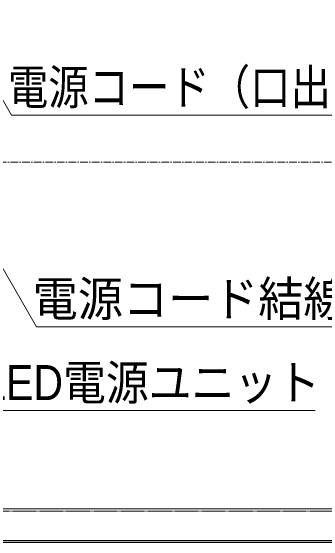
# Model space of a CAD drawing. Units: millimetres, scale not verified. Extents: x -4547 to 4547, y -2284 to 2284.
# Drawn here: x -3785.9 to -3538, y -1200 to -780.5 of the extents above; entities that cross this region are included whole.
import ezdxf
from ezdxf.enums import TextEntityAlignment as Align

# ---------------------------------------------------------------- set-up
doc = ezdxf.new("R2010")
doc.units = ezdxf.units.MM
doc.header["$LTSCALE"] = 20
doc.linetypes.add('USER1', pattern=[0.8, 0.5, -0.3])
doc.linetypes.add('USER3', pattern=[9.172222, 5.997222, -1.058333, 1.058333, -1.058333])
doc.layers.add('0-1_3一般', color=7, linetype='Continuous', lineweight=15)
doc.layers.add('0-6_2寸法-3', color=7, linetype='Continuous', lineweight=15)
doc.styles.add('ＭＳ Ｐゴシック', font='')
doc.styles.get('ＭＳ Ｐゴシック').set_extended_font_data('MS PGothic')

# ---------------------------------------------------------------- blocks, each defined once
blk = doc.blocks.new('グループ-33')
at = {"layer": '0-1_3一般', "linetype": 'USER3'}
blk.add_line((-16500, -18000), (-53500, -18000), dxfattribs=at)
at = {"layer": '0-1_3一般', "lineweight": 30}
blk.add_lwpolyline([(-53000, -12000), (-17000, -12000), (-17000, -24000), (-53000, -24000)], close=True, dxfattribs=at)
at = {"layer": '0-1_3一般'}
blk.add_lwpolyline([(-52970, -12030), (-17030, -12030), (-17030, -23970), (-52970, -23970)], close=True, dxfattribs=at)
at = {"layer": '0-1_3一般', "linetype": 'USER1'}
for points in [[(-52500, -12530), (-17500, -12530), (-17500, -23470), (-52500, -23470)], [(-52300, -23470), (-17700, -23470), (-17700, -23510), (-52300, -23510)]]:
    blk.add_lwpolyline(points, close=True, dxfattribs=at)

msp = doc.modelspace()

# ---------------------------------------------------------------- linework, layer by layer
at = {"layer": '0-6_2寸法-3'}
for points in [[(-3333.3, -863), (-3785.18, -863), (-3823.48, -796.66)], [(-3414.98, -1030), (-3765.57, -1030), (-3828.13, -921.65)], [(-3545.18, -1096.03), (-3804.76, -1096.03), (-3895.63, -938.65)]]:
    msp.add_lwpolyline(points, dxfattribs=at)

# ---------------------------------------------------------------- block references
at = {"layer": '0-1_3一般', "xscale": 0.05, "yscale": 0.05}
msp.add_blockref('グループ-33', (-1340.63, 0), dxfattribs=at)

# ---------------------------------------------------------------- texts
at = {"layer": '0-6_2寸法-3', "style": 'ＭＳ Ｐゴシック'}
for s, height, width, p in [('電源コード（口出し線）270mm', 27.51, 0.85, (-3788.07, -862.84)), ('電源コード結線用壁穴', 27.51, 0.95, (-3768.46, -1029.84)), ('LED電源ユニット', 27.57, 0.9, (-3807.65, -1096))]:
    msp.add_text(s, height=height, dxfattribs=dict(at, width=width)).set_placement(p, align=Align.BOTTOM_LEFT)

doc.saveas('drawing.dxf')
